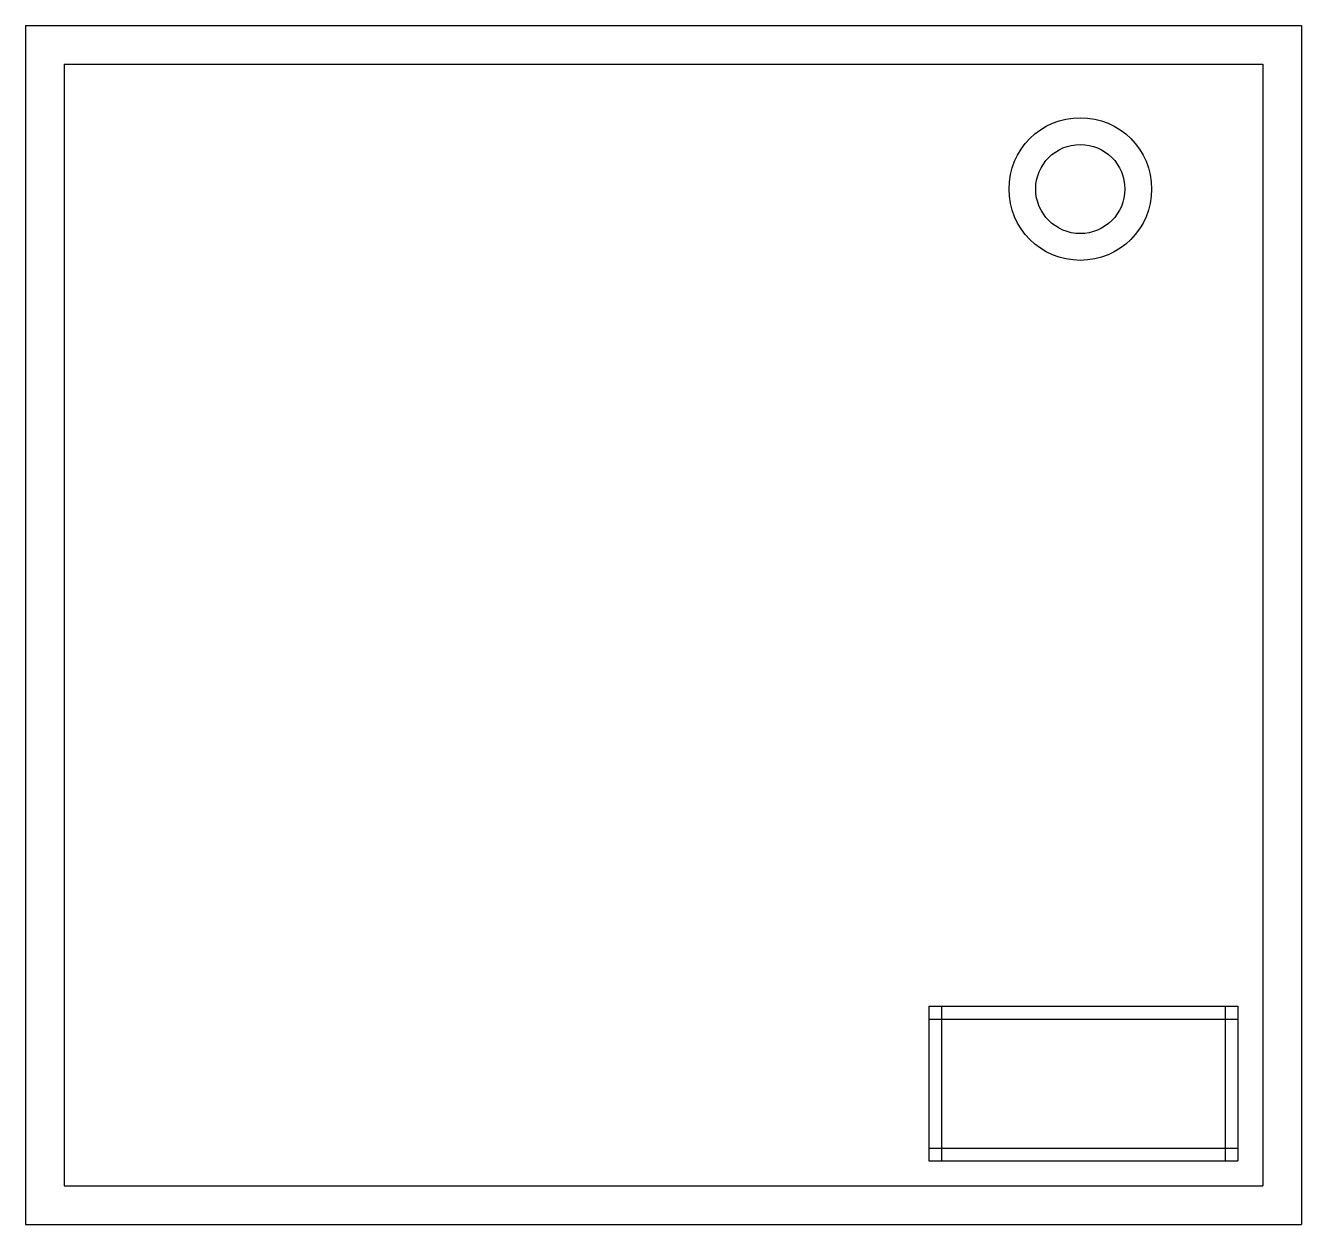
# Model space of a CAD drawing. Extents: x -0.495 to 0, y -0.465 to 0.
import ezdxf

# ---------------------------------------------------------------- set-up
doc = ezdxf.new("R2010")
doc.units = 0
doc.header["$MEASUREMENT"] = 0
doc.layers.get('0').update_dxf_attribs({"linetype": 'CONTINUOUS'})

msp = doc.modelspace()

# ---------------------------------------------------------------- linework, layer by layer
for p, q in [((-0.495, 0), (-0.495, -0.465)), ((-0.495, 0), (0, 0)), ((0, 0), (0, -0.465)), ((-0.48, -0.015), (-0.48, -0.45)), ((-0.48, -0.015), (-0.015, -0.015)), ((-0.015, -0.015), (-0.015, -0.45)), ((-0.14463, -0.38036), (-0.02463, -0.38036)), ((-0.14463, -0.38036), (-0.14463, -0.44036)), ((-0.13963, -0.38036), (-0.13963, -0.44036)), ((-0.02963, -0.38036), (-0.02963, -0.44036)), ((-0.02463, -0.38036), (-0.02463, -0.44036)), ((-0.14463, -0.38536), (-0.02463, -0.38536)), ((-0.14463, -0.43536), (-0.02463, -0.43536)), ((-0.14463, -0.44036), (-0.02463, -0.44036)), ((-0.48, -0.45), (-0.015, -0.45)), ((-0.495, -0.465), (0, -0.465))]:
    msp.add_line(p, q)
for radius in [0.02766, 0.01729]:
    msp.add_circle((-0.0858, -0.06341), radius)

doc.saveas('drawing.dxf')
